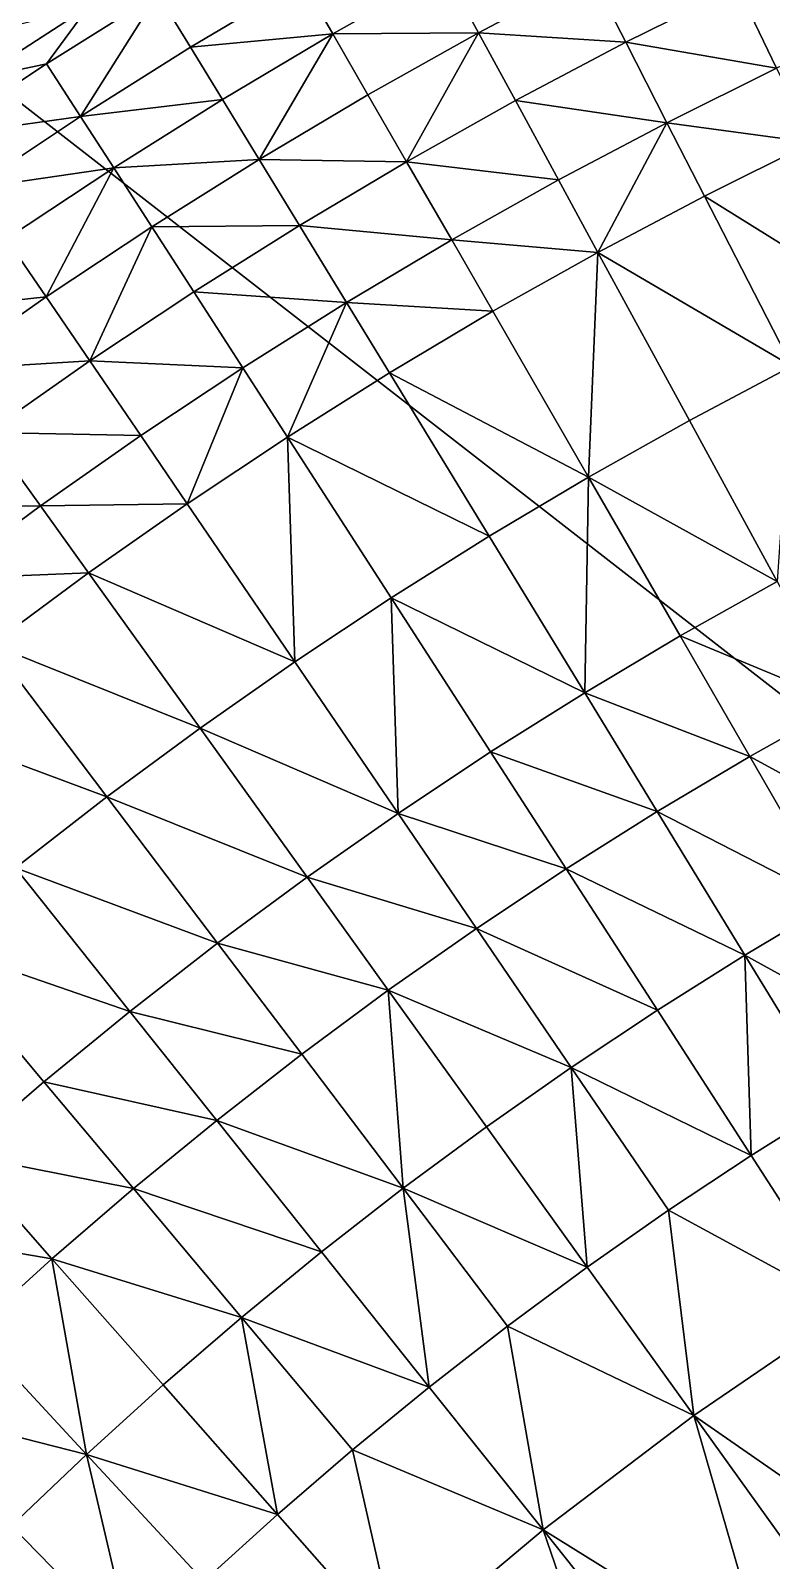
# Model space of a CAD drawing. Header units: millimetres. Extents: x -3750 to 5350, y -3750 to 3750.
# Drawn here: x -1339 to -994, y 1366 to 2077 of the extents above; entities that cross this region are included whole.
import ezdxf

# ---------------------------------------------------------------- set-up
doc = ezdxf.new("R2010")
doc.units = ezdxf.units.MM
doc.header["$MEASUREMENT"] = 0
doc.layers.add('MESH_3D', color=2, linetype='CONTINUOUS')

msp = doc.modelspace()

# ---------------------------------------------------------------- linework, layer by layer
at = {"layer": 'MESH_3D'}
for points in [[(925.34, 3634.04, 32500), (-2410.45, 2872.67, 32500), (3378.63, -1627.06, 32500)], [(3378.63, -1627.06, 32500), (-2410.45, 2872.67, 32500), (-1955.38, -3199.84, 32500)], [(-1279.72, 2094.17, -238.11), (-1212.52, 2100.14, -303.82), (-1264.5, 2069.26, -303.82)], [(-1264.5, 2069.26, -303.82), (-1212.52, 2100.14, -303.82), (-1198.31, 2075.54, -355.73)], [(-1212.52, 2100.14, -303.82), (-1146.2, 2104.77, -355.73), (-1198.31, 2075.54, -355.73)], [(-1198.31, 2075.54, -355.73), (-1146.2, 2104.77, -355.73), (-1130.56, 2076.05, -406.77)], [(-1146.2, 2104.77, -355.73), (-1078.45, 2103.59, -406.77), (-1130.56, 2076.05, -406.77)], [(-1130.56, 2076.05, -406.77), (-1078.45, 2103.59, -406.77), (-1062.03, 2071.57, -455.71)], [(-1078.45, 2103.59, -406.77), (-1010.06, 2097.4, -455.71), (-1062.03, 2071.57, -455.71)], [(-1331.53, 2061.61, -238.11), (-1279.72, 2094.17, -238.11), (-1315.69, 2037.09, -303.82)], [(-1312.03, 2088.08, -205.25), (-1279.72, 2094.17, -238.11), (-1331.53, 2061.61, -238.11)], [(-1279.72, 2094.17, -238.11), (-1264.5, 2069.26, -303.82), (-1315.69, 2037.09, -303.82)], [(-1062.03, 2071.57, -455.71), (-1010.06, 2097.4, -455.71), (-991.83, 2059.56, -506.08)], [(-1010.06, 2097.4, -455.71), (-940.18, 2083.65, -506.08), (-991.83, 2059.56, -506.08)], [(-1363.68, 2054.72, -205.25), (-1343.49, 2080.12, -171.85), (-1312.03, 2088.08, -205.25)], [(-1363.68, 2054.72, -205.25), (-1312.03, 2088.08, -205.25), (-1331.53, 2061.61, -238.11)], [(-1264.5, 2069.26, -303.82), (-1198.31, 2075.54, -355.73), (-1249.69, 2045.02, -355.73)], [(-1249.69, 2045.02, -355.73), (-1198.31, 2075.54, -355.73), (-1232.63, 2017.12, -406.77)], [(-1198.31, 2075.54, -355.73), (-1181.96, 2047.22, -406.77), (-1232.63, 2017.12, -406.77)], [(-1198.31, 2075.54, -355.73), (-1130.56, 2076.05, -406.77), (-1181.96, 2047.22, -406.77)], [(-1181.96, 2047.22, -406.77), (-1130.56, 2076.05, -406.77), (-1163.97, 2016.05, -455.71)], [(-1130.56, 2076.05, -406.77), (-1113.35, 2044.45, -455.71), (-1163.97, 2016.05, -455.71)], [(-1130.56, 2076.05, -406.77), (-1062.03, 2071.57, -455.71), (-1113.35, 2044.45, -455.71)], [(-1113.35, 2044.45, -455.71), (-1062.03, 2071.57, -455.71), (-1042.87, 2034.2, -506.08)], [(-1062.03, 2071.57, -455.71), (-991.83, 2059.56, -506.08), (-1042.87, 2034.2, -506.08)], [(-1315.69, 2037.09, -303.82), (-1264.5, 2069.26, -303.82), (-1249.69, 2045.02, -355.73)], [(-1382.51, 2027.78, -238.11), (-1331.53, 2061.61, -238.11), (-1315.69, 2037.09, -303.82)], [(-1363.68, 2054.72, -205.25), (-1331.53, 2061.61, -238.11), (-1382.51, 2027.78, -238.11)], [(-1042.87, 2034.2, -506.08), (-991.83, 2059.56, -506.08), (-975.21, 2025.04, -547.31)], [(-1315.69, 2037.09, -303.82), (-1249.69, 2045.02, -355.73), (-1300.28, 2013.23, -355.73)], [(-1300.28, 2013.23, -355.73), (-1249.69, 2045.02, -355.73), (-1232.63, 2017.12, -406.77)], [(-1232.63, 2017.12, -406.77), (-1181.96, 2047.22, -406.77), (-1163.97, 2016.05, -455.71)], [(-1163.97, 2016.05, -455.71), (-1113.35, 2044.45, -455.71), (-1093.26, 2007.56, -506.08)], [(-1113.35, 2044.45, -455.71), (-1042.87, 2034.2, -506.08), (-1093.26, 2007.56, -506.08)], [(-1382.51, 2027.78, -238.11), (-1315.69, 2037.09, -303.82), (-1366.07, 2003.65, -303.82)], [(-1366.07, 2003.65, -303.82), (-1315.69, 2037.09, -303.82), (-1300.28, 2013.23, -355.73)], [(-1093.26, 2007.56, -506.08), (-1042.87, 2034.2, -506.08), (-1074.94, 1973.91, -547.31)], [(-1042.87, 2034.2, -506.08), (-1025.39, 2000.1, -547.31), (-1074.94, 1973.91, -547.31)], [(-1042.87, 2034.2, -506.08), (-975.21, 2025.04, -547.31), (-1025.39, 2000.1, -547.31)], [(-1025.39, 2000.1, -547.31), (-975.21, 2025.04, -547.31), (-936.61, 1944.9, -630.5)], [(-1366.07, 2003.65, -303.82), (-1300.28, 2013.23, -355.73), (-1350.07, 1980.19, -355.73)], [(-1350.07, 1980.19, -355.73), (-1300.28, 2013.23, -355.73), (-1331.65, 1953.17, -406.77)], [(-1300.28, 2013.23, -355.73), (-1282.54, 1985.76, -406.77), (-1331.65, 1953.17, -406.77)], [(-1300.28, 2013.23, -355.73), (-1232.63, 2017.12, -406.77), (-1282.54, 1985.76, -406.77)], [(-1282.54, 1985.76, -406.77), (-1232.63, 2017.12, -406.77), (-1213.87, 1986.41, -455.71)], [(-1232.63, 2017.12, -406.77), (-1163.97, 2016.05, -455.71), (-1213.87, 1986.41, -455.71)], [(-1213.87, 1986.41, -455.71), (-1163.97, 2016.05, -455.71), (-1142.97, 1979.68, -506.08)], [(-1163.97, 2016.05, -455.71), (-1093.26, 2007.56, -506.08), (-1142.97, 1979.68, -506.08)], [(-1142.97, 1979.68, -506.08), (-1093.26, 2007.56, -506.08), (-1074.94, 1973.91, -547.31)], [(-1074.94, 1973.91, -547.31), (-1025.39, 2000.1, -547.31), (-984.81, 1920.94, -630.5)], [(-1025.39, 2000.1, -547.31), (-936.61, 1944.9, -630.5), (-984.81, 1920.94, -630.5)], [(-1331.65, 1953.17, -406.77), (-1282.54, 1985.76, -406.77), (-1311.37, 1923.43, -455.71)], [(-1282.54, 1985.76, -406.77), (-1263.01, 1955.53, -455.71), (-1311.37, 1923.43, -455.71)], [(-1282.54, 1985.76, -406.77), (-1213.87, 1986.41, -455.71), (-1263.01, 1955.53, -455.71)], [(-1263.01, 1955.53, -455.71), (-1213.87, 1986.41, -455.71), (-1191.97, 1950.57, -506.08)], [(-1213.87, 1986.41, -455.71), (-1142.97, 1979.68, -506.08), (-1191.97, 1950.57, -506.08)], [(-1399.02, 1945.91, -355.73), (-1350.07, 1980.19, -355.73), (-1331.65, 1953.17, -406.77)], [(-1191.97, 1950.57, -506.08), (-1142.97, 1979.68, -506.08), (-1123.81, 1946.5, -547.31)], [(-1142.97, 1979.68, -506.08), (-1074.94, 1973.91, -547.31), (-1123.81, 1946.5, -547.31)], [(-1123.81, 1946.5, -547.31), (-1074.94, 1973.91, -547.31), (-1079.34, 1869.46, -630.5)], [(-1074.94, 1973.91, -547.31), (-1032.39, 1895.79, -630.5), (-1079.34, 1869.46, -630.5)], [(-1074.94, 1973.91, -547.31), (-984.81, 1920.94, -630.5), (-1032.39, 1895.79, -630.5)], [(-1399.02, 1945.91, -355.73), (-1331.65, 1953.17, -406.77), (-1379.93, 1919.36, -406.77)], [(-1379.93, 1919.36, -406.77), (-1331.65, 1953.17, -406.77), (-1311.37, 1923.43, -455.71)], [(-1311.37, 1923.43, -455.71), (-1263.01, 1955.53, -455.71), (-1240.23, 1920.25, -506.08)], [(-1263.01, 1955.53, -455.71), (-1191.97, 1950.57, -506.08), (-1240.23, 1920.25, -506.08)], [(-1240.23, 1920.25, -506.08), (-1191.97, 1950.57, -506.08), (-1219.44, 1888.06, -547.31)], [(-1191.97, 1950.57, -506.08), (-1171.99, 1917.88, -547.31), (-1219.44, 1888.06, -547.31)], [(-1191.97, 1950.57, -506.08), (-1123.81, 1946.5, -547.31), (-1171.99, 1917.88, -547.31)], [(-1171.99, 1917.88, -547.31), (-1123.81, 1946.5, -547.31), (-1079.34, 1869.46, -630.5)], [(-1379.93, 1919.36, -406.77), (-1311.37, 1923.43, -455.71), (-1358.92, 1890.14, -455.71)], [(-1358.92, 1890.14, -455.71), (-1311.37, 1923.43, -455.71), (-1287.72, 1888.73, -506.08)], [(-1311.37, 1923.43, -455.71), (-1240.23, 1920.25, -506.08), (-1287.72, 1888.73, -506.08)], [(-1032.39, 1895.79, -630.5), (-984.81, 1920.94, -630.5), (-991.6, 1820.88, -698.41)], [(-1287.72, 1888.73, -506.08), (-1240.23, 1920.25, -506.08), (-1266.13, 1857.07, -547.31)], [(-1240.23, 1920.25, -506.08), (-1219.44, 1888.06, -547.31), (-1266.13, 1857.07, -547.31)], [(-1219.44, 1888.06, -547.31), (-1171.99, 1917.88, -547.31), (-1125.61, 1841.97, -630.5)], [(-1171.99, 1917.88, -547.31), (-1079.34, 1869.46, -630.5), (-1125.61, 1841.97, -630.5)], [(-1079.34, 1869.46, -630.5), (-1032.39, 1895.79, -630.5), (-991.6, 1820.88, -698.41)], [(-1405.62, 1855.68, -455.71), (-1358.92, 1890.14, -455.71), (-1334.4, 1856.04, -506.08)], [(-1358.92, 1890.14, -455.71), (-1287.72, 1888.73, -506.08), (-1334.4, 1856.04, -506.08)], [(-1334.4, 1856.04, -506.08), (-1287.72, 1888.73, -506.08), (-1266.13, 1857.07, -547.31)], [(-1266.13, 1857.07, -547.31), (-1219.44, 1888.06, -547.31), (-1216.02, 1783.58, -630.5)], [(-1219.44, 1888.06, -547.31), (-1125.61, 1841.97, -630.5), (-1171.18, 1813.34, -630.5)], [(-1219.44, 1888.06, -547.31), (-1171.18, 1813.34, -630.5), (-1216.02, 1783.58, -630.5)], [(-1125.61, 1841.97, -630.5), (-1079.34, 1869.46, -630.5), (-1081.13, 1769.19, -698.41)], [(-1079.34, 1869.46, -630.5), (-1036.69, 1795.6, -698.41), (-1081.13, 1769.19, -698.41)], [(-1079.34, 1869.46, -630.5), (-991.6, 1820.88, -698.41), (-1036.69, 1795.6, -698.41)], [(-1334.4, 1856.04, -506.08), (-1266.13, 1857.07, -547.31), (-1312.04, 1824.93, -547.31)], [(-1312.04, 1824.93, -547.31), (-1266.13, 1857.07, -547.31), (-1216.02, 1783.58, -630.5)], [(-1405.62, 1855.68, -455.71), (-1334.4, 1856.04, -506.08), (-1380.26, 1822.2, -506.08)], [(-1380.26, 1822.2, -506.08), (-1334.4, 1856.04, -506.08), (-1312.04, 1824.93, -547.31)], [(-1171.18, 1813.34, -630.5), (-1125.61, 1841.97, -630.5), (-1081.13, 1769.19, -698.41)], [(-1380.26, 1822.2, -506.08), (-1312.04, 1824.93, -547.31), (-1357.13, 1791.65, -547.31)], [(-1357.13, 1791.65, -547.31), (-1312.04, 1824.93, -547.31), (-1260.11, 1752.71, -630.5)], [(-1312.04, 1824.93, -547.31), (-1216.02, 1783.58, -630.5), (-1260.11, 1752.71, -630.5)], [(-1036.69, 1795.6, -698.41), (-991.6, 1820.88, -698.41), (-960.61, 1763.97, -744.25)], [(-1216.02, 1783.58, -630.5), (-1171.18, 1813.34, -630.5), (-1167.97, 1713.1, -698.41)], [(-1171.18, 1813.34, -630.5), (-1124.9, 1741.69, -698.41), (-1167.97, 1713.1, -698.41)], [(-1171.18, 1813.34, -630.5), (-1081.13, 1769.19, -698.41), (-1124.9, 1741.69, -698.41)], [(-1081.13, 1769.19, -698.41), (-1036.69, 1795.6, -698.41), (-1004.29, 1739.47, -744.25)], [(-1036.69, 1795.6, -698.41), (-960.61, 1763.97, -744.25), (-1004.29, 1739.47, -744.25)], [(-1401.37, 1757.26, -547.31), (-1357.13, 1791.65, -547.31), (-1303.42, 1720.75, -630.5)], [(-1357.13, 1791.65, -547.31), (-1260.11, 1752.71, -630.5), (-1303.42, 1720.75, -630.5)], [(-1260.11, 1752.71, -630.5), (-1216.02, 1783.58, -630.5), (-1167.97, 1713.1, -698.41)], [(-1124.9, 1741.69, -698.41), (-1081.13, 1769.19, -698.41), (-1047.34, 1713.9, -744.25)], [(-1081.13, 1769.19, -698.41), (-1004.29, 1739.47, -744.25), (-1047.34, 1713.9, -744.25)], [(-1004.29, 1739.47, -744.25), (-960.61, 1763.97, -744.25), (-923.21, 1695.3, -794.3)], [(-1401.37, 1757.26, -547.31), (-1303.42, 1720.75, -630.5), (-1345.91, 1687.72, -630.5)], [(-1303.42, 1720.75, -630.5), (-1260.11, 1752.71, -630.5), (-1210.32, 1683.45, -698.41)], [(-1260.11, 1752.71, -630.5), (-1167.97, 1713.1, -698.41), (-1210.32, 1683.45, -698.41)], [(-1167.97, 1713.1, -698.41), (-1124.9, 1741.69, -698.41), (-1089.74, 1687.25, -744.25)], [(-1124.9, 1741.69, -698.41), (-1047.34, 1713.9, -744.25), (-1089.74, 1687.25, -744.25)], [(-1047.34, 1713.9, -744.25), (-1004.29, 1739.47, -744.25), (-965.19, 1671.76, -794.3)], [(-1004.29, 1739.47, -744.25), (-923.21, 1695.3, -794.3), (-965.19, 1671.76, -794.3)], [(-1345.91, 1687.72, -630.5), (-1303.42, 1720.75, -630.5), (-1251.91, 1652.75, -698.41)], [(-1303.42, 1720.75, -630.5), (-1210.32, 1683.45, -698.41), (-1251.91, 1652.75, -698.41)], [(-1210.32, 1683.45, -698.41), (-1167.97, 1713.1, -698.41), (-1131.47, 1659.56, -744.25)], [(-1167.97, 1713.1, -698.41), (-1089.74, 1687.25, -744.25), (-1131.47, 1659.56, -744.25)], [(-1089.74, 1687.25, -744.25), (-1047.34, 1713.9, -744.25), (-1006.57, 1647.17, -794.3)], [(-1047.34, 1713.9, -744.25), (-965.19, 1671.76, -794.3), (-1006.57, 1647.17, -794.3)], [(-1387.57, 1653.64, -630.5), (-1345.91, 1687.72, -630.5), (-1292.73, 1621.03, -698.41)], [(-1345.91, 1687.72, -630.5), (-1251.91, 1652.75, -698.41), (-1292.73, 1621.03, -698.41)], [(-1131.47, 1659.56, -744.25), (-1089.74, 1687.25, -744.25), (-1047.32, 1621.57, -794.3)], [(-1089.74, 1687.25, -744.25), (-1006.57, 1647.17, -794.3), (-1047.32, 1621.57, -794.3)], [(-1251.91, 1652.75, -698.41), (-1210.32, 1683.45, -698.41), (-1172.49, 1630.84, -744.25)], [(-1210.32, 1683.45, -698.41), (-1131.47, 1659.56, -744.25), (-1172.49, 1630.84, -744.25)], [(-1006.57, 1647.17, -794.3), (-965.19, 1671.76, -794.3), (-925, 1602.15, -840.76)], [(-1172.49, 1630.84, -744.25), (-1131.47, 1659.56, -744.25), (-1087.42, 1594.95, -794.3)], [(-1131.47, 1659.56, -744.25), (-1047.32, 1621.57, -794.3), (-1087.42, 1594.95, -794.3)], [(-1387.57, 1653.64, -630.5), (-1332.74, 1588.3, -698.41), (-1371.92, 1554.58, -698.41)], [(-1387.57, 1653.64, -630.5), (-1292.73, 1621.03, -698.41), (-1332.74, 1588.3, -698.41)], [(-1292.73, 1621.03, -698.41), (-1251.91, 1652.75, -698.41), (-1212.78, 1601.1, -744.25)], [(-1251.91, 1652.75, -698.41), (-1172.49, 1630.84, -744.25), (-1212.78, 1601.1, -744.25)], [(-1047.32, 1621.57, -794.3), (-1006.57, 1647.17, -794.3), (-1003.71, 1554.05, -840.76)], [(-1006.57, 1647.17, -794.3), (-925, 1602.15, -840.76), (-964.66, 1578.59, -840.76)], [(-1006.57, 1647.17, -794.3), (-964.66, 1578.59, -840.76), (-1003.71, 1554.05, -840.76)], [(-1212.78, 1601.1, -744.25), (-1172.49, 1630.84, -744.25), (-1165.57, 1538.77, -794.3)], [(-1172.49, 1630.84, -744.25), (-1087.42, 1594.95, -794.3), (-1126.85, 1567.35, -794.3)], [(-1172.49, 1630.84, -744.25), (-1126.85, 1567.35, -794.3), (-1165.57, 1538.77, -794.3)], [(-1332.74, 1588.3, -698.41), (-1292.73, 1621.03, -698.41), (-1252.32, 1570.36, -744.25)], [(-1292.73, 1621.03, -698.41), (-1212.78, 1601.1, -744.25), (-1252.32, 1570.36, -744.25)], [(-1087.42, 1594.95, -794.3), (-1047.32, 1621.57, -794.3), (-1003.71, 1554.05, -840.76)], [(-1252.32, 1570.36, -744.25), (-1212.78, 1601.1, -744.25), (-1165.57, 1538.77, -794.3)], [(-1126.85, 1567.35, -794.3), (-1087.42, 1594.95, -794.3), (-1079.93, 1502.09, -840.76)], [(-1087.42, 1594.95, -794.3), (-1003.71, 1554.05, -840.76), (-1042.14, 1528.54, -840.76)], [(-1087.42, 1594.95, -794.3), (-1042.14, 1528.54, -840.76), (-1079.93, 1502.09, -840.76)], [(-1371.92, 1554.58, -698.41), (-1332.74, 1588.3, -698.41), (-1291.08, 1538.65, -744.25)], [(-1332.74, 1588.3, -698.41), (-1252.32, 1570.36, -744.25), (-1291.08, 1538.65, -744.25)], [(-957.64, 1482.71, -885.22), (-1003.71, 1554.05, -840.76), (-964.66, 1578.59, -840.76)], [(-1291.08, 1538.65, -744.25), (-1252.32, 1570.36, -744.25), (-1203.57, 1509.23, -794.3)], [(-1252.32, 1570.36, -744.25), (-1165.57, 1538.77, -794.3), (-1203.57, 1509.23, -794.3)], [(-1165.57, 1538.77, -794.3), (-1126.85, 1567.35, -794.3), (-1079.93, 1502.09, -840.76)], [(-1410.25, 1519.89, -698.41), (-1371.92, 1554.58, -698.41), (-1329.04, 1505.99, -744.25)], [(-1371.92, 1554.58, -698.41), (-1291.08, 1538.65, -744.25), (-1329.04, 1505.99, -744.25)], [(-957.64, 1482.71, -885.22), (-1042.14, 1528.54, -840.76), (-1003.71, 1554.05, -840.76)], [(-1329.04, 1505.99, -744.25), (-1291.08, 1538.65, -744.25), (-1240.82, 1478.76, -794.3)], [(-1291.08, 1538.65, -744.25), (-1203.57, 1509.23, -794.3), (-1240.82, 1478.76, -794.3)], [(-1203.57, 1509.23, -794.3), (-1165.57, 1538.77, -794.3), (-1153.46, 1446.39, -840.76)], [(-1165.57, 1538.77, -794.3), (-1079.93, 1502.09, -840.76), (-1117.04, 1474.7, -840.76)], [(-1165.57, 1538.77, -794.3), (-1117.04, 1474.7, -840.76), (-1153.46, 1446.39, -840.76)], [(-1030.36, 1433.14, -885.22), (-1079.93, 1502.09, -840.76), (-1042.14, 1528.54, -840.76)], [(-1030.36, 1433.14, -885.22), (-1042.14, 1528.54, -840.76), (-957.64, 1482.71, -885.22)], [(-1410.25, 1519.89, -698.41), (-1329.04, 1505.99, -744.25), (-1366.18, 1472.39, -744.25)], [(-1240.82, 1478.76, -794.3), (-1203.57, 1509.23, -794.3), (-1153.46, 1446.39, -840.76)], [(-1366.18, 1472.39, -744.25), (-1329.04, 1505.99, -744.25), (-1312.99, 1415.07, -794.3)], [(-1329.04, 1505.99, -744.25), (-1240.82, 1478.76, -794.3), (-1277.3, 1447.36, -794.3)], [(-1329.04, 1505.99, -744.25), (-1277.3, 1447.36, -794.3), (-1312.99, 1415.07, -794.3)], [(-1030.36, 1433.14, -885.22), (-1117.04, 1474.7, -840.76), (-1079.93, 1502.09, -840.76)], [(-1030.36, 1433.14, -885.22), (-957.64, 1482.71, -885.22), (-929.48, 1363.29, -939.08)], [(-1402.46, 1437.87, -744.25), (-1366.18, 1472.39, -744.25), (-1312.99, 1415.07, -794.3)], [(-1277.3, 1447.36, -794.3), (-1240.82, 1478.76, -794.3), (-1224.12, 1387.1, -840.76)], [(-1240.82, 1478.76, -794.3), (-1153.46, 1446.39, -840.76), (-1189.16, 1417.18, -840.76)], [(-1240.82, 1478.76, -794.3), (-1189.16, 1417.18, -840.76), (-1224.12, 1387.1, -840.76)], [(-1100.51, 1380, -885.22), (-1153.46, 1446.39, -840.76), (-1117.04, 1474.7, -840.76)], [(-1100.51, 1380, -885.22), (-1117.04, 1474.7, -840.76), (-1030.36, 1433.14, -885.22)], [(-1312.99, 1415.07, -794.3), (-1277.3, 1447.36, -794.3), (-1224.12, 1387.1, -840.76)], [(-1100.51, 1380, -885.22), (-1189.16, 1417.18, -840.76), (-1153.46, 1446.39, -840.76)], [(-1402.46, 1437.87, -744.25), (-1312.99, 1415.07, -794.3), (-1347.86, 1381.89, -794.3)], [(-1100.51, 1380, -885.22), (-1030.36, 1433.14, -885.22), (-996.28, 1315.27, -939.08)], [(-1030.36, 1433.14, -885.22), (-929.48, 1363.29, -939.08), (-963.18, 1339.7, -939.08)], [(-1030.36, 1433.14, -885.22), (-963.18, 1339.7, -939.08), (-996.28, 1315.27, -939.08)], [(-1167.93, 1323.42, -885.22), (-1224.12, 1387.1, -840.76), (-1189.16, 1417.18, -840.76)], [(-1167.93, 1323.42, -885.22), (-1189.16, 1417.18, -840.76), (-1100.51, 1380, -885.22)], [(-1347.86, 1381.89, -794.3), (-1312.99, 1415.07, -794.3), (-1291.74, 1324.35, -840.76)], [(-1312.99, 1415.07, -794.3), (-1224.12, 1387.1, -840.76), (-1258.32, 1356.15, -840.76)], [(-1312.99, 1415.07, -794.3), (-1258.32, 1356.15, -840.76), (-1291.74, 1324.35, -840.76)], [(-1167.93, 1323.42, -885.22), (-1258.32, 1356.15, -840.76), (-1224.12, 1387.1, -840.76)], [(-1381.89, 1347.86, -794.3), (-1347.86, 1381.89, -794.3), (-1291.74, 1324.35, -840.76)], [(-1167.93, 1323.42, -885.22), (-1100.51, 1380, -885.22), (-1060.6, 1263.97, -939.08)], [(-1100.51, 1380, -885.22), (-996.28, 1315.27, -939.08), (-1028.76, 1290.02, -939.08)], [(-1100.51, 1380, -885.22), (-1028.76, 1290.02, -939.08), (-1060.6, 1263.97, -939.08)]]:
    msp.add_3dface(points, dxfattribs=at)

doc.saveas('drawing.dxf')
